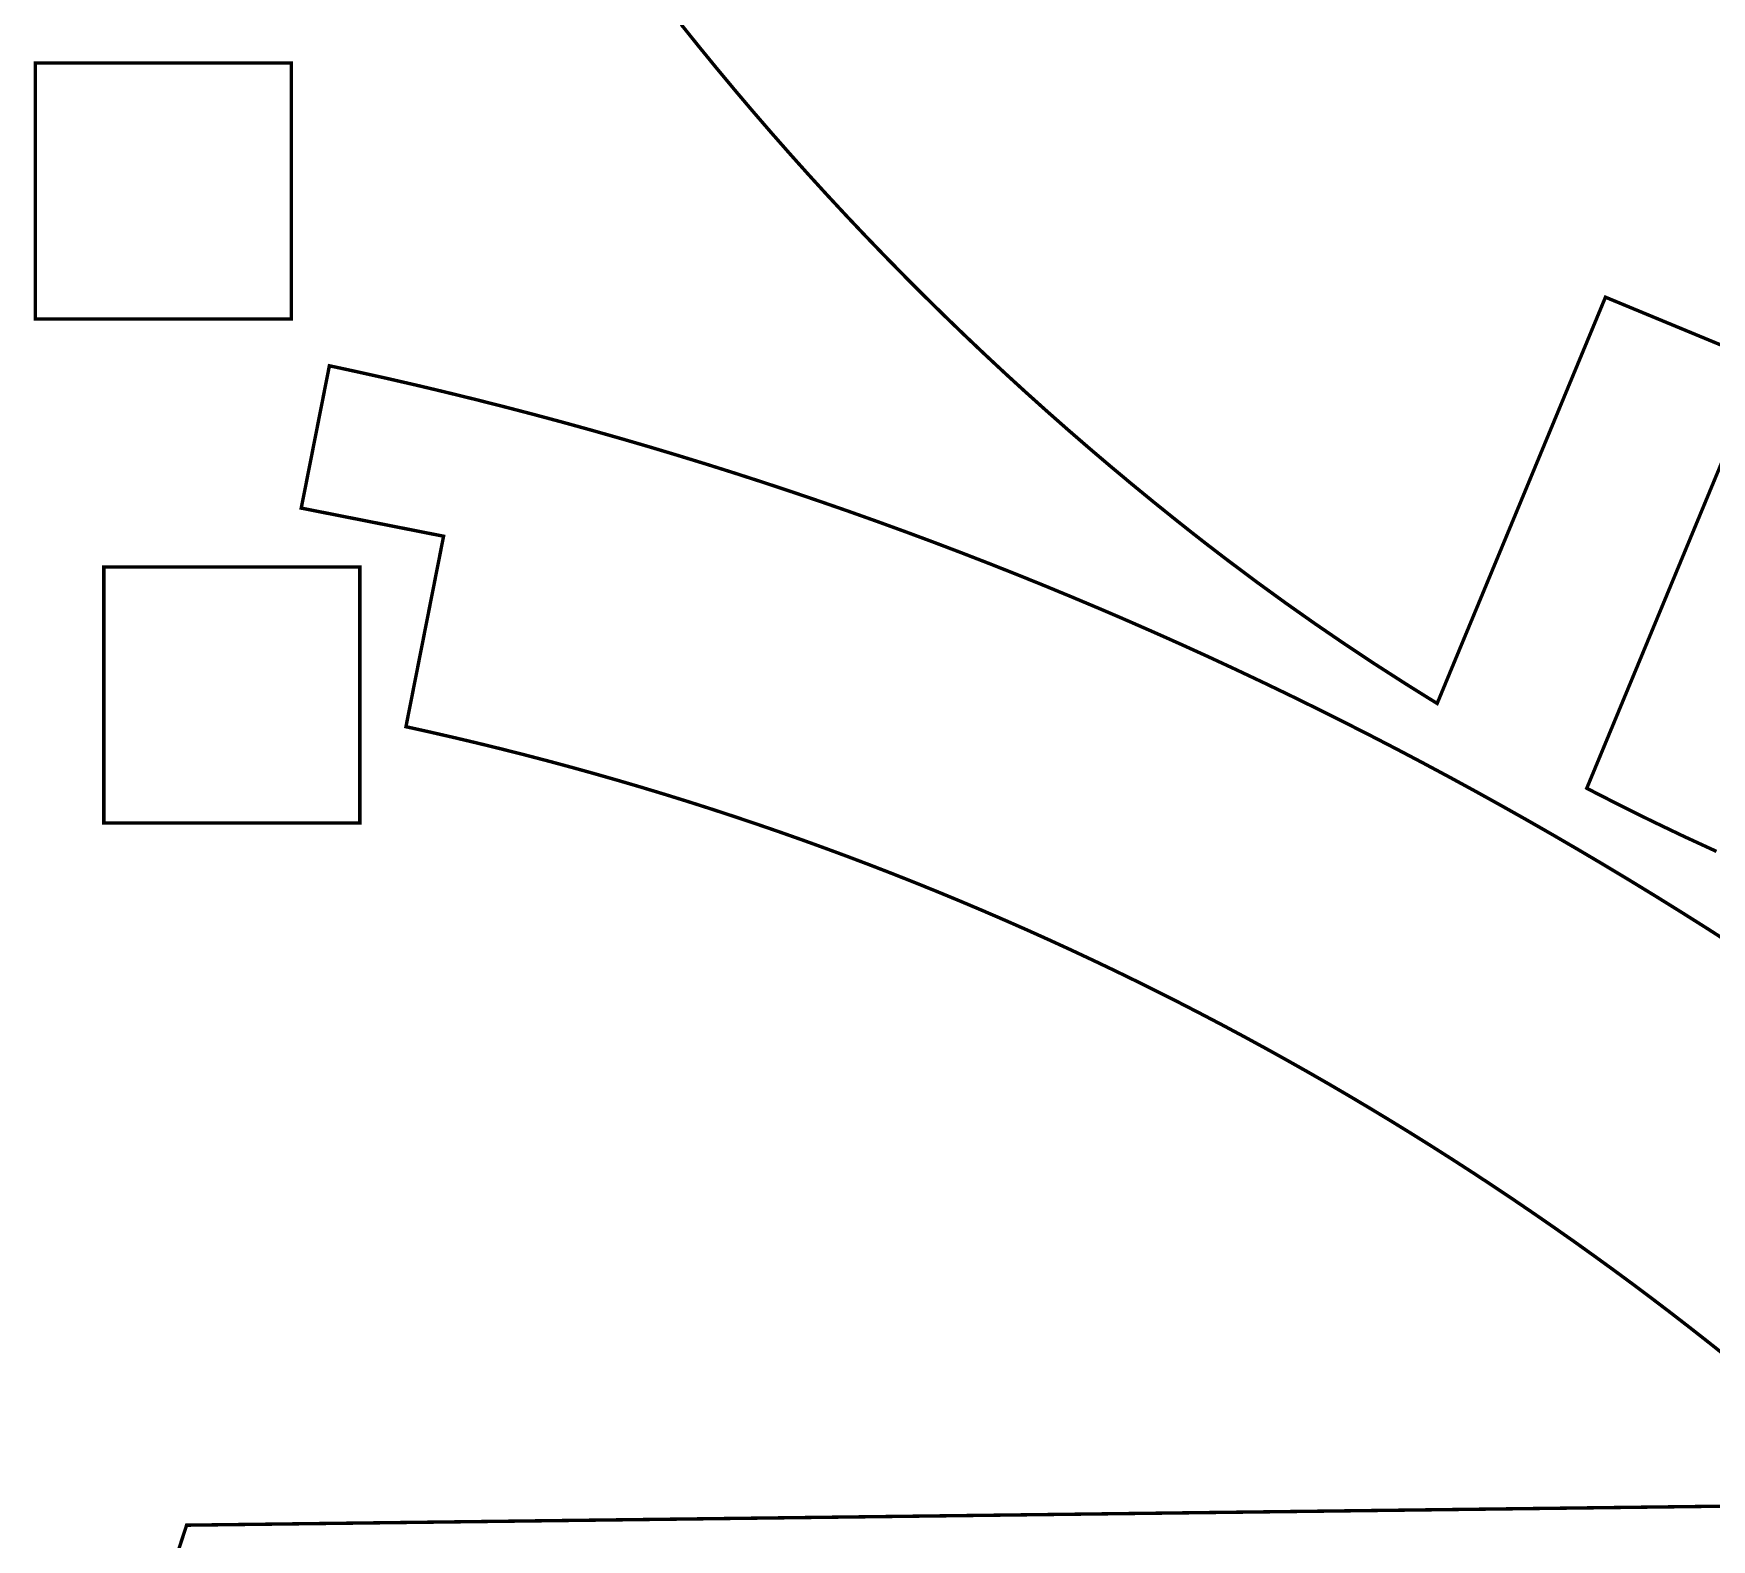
# Model space of a CAD drawing. Header units: metres. Extents: x 0 to 1595, y 0 to 995.
# Drawn here: x 3.3 to 199.9, y 343.6 to 520.1 of the extents above; entities that cross this region are included whole.
import ezdxf

# ---------------------------------------------------------------- set-up
doc = ezdxf.new("R2010")
doc.units = ezdxf.units.M

msp = doc.modelspace()

# ---------------------------------------------------------------- linework, layer by layer
for points in [[(79.2242, 521.153, 0, 0, 0), (81.2822, 518.588, 0, 0, 0), (83.3632, 516.042, 0, 0, 0), (85.4667, 513.514, 0, 0, 0), (87.5925, 511.007, 0, 0, 0), (89.7408, 508.519, 0, 0, 0), (91.9111, 506.051, 0, 0, 0), (94.1036, 503.603, 0, 0, 0), (96.3179, 501.175, 0, 0, 0), (98.5539, 498.767, 0, 0, 0), (100.812, 496.379, 0, 0, 0), (103.091, 494.012, 0, 0, 0), (105.391, 491.667, 0, 0, 0), (107.713, 489.34, 0, 0, 0), (110.055, 487.036, 0, 0, 0), (112.419, 484.753, 0, 0, 0), (114.803, 482.49, 0, 0, 0), (117.208, 480.249, 0, 0, 0), (119.634, 478.029, 0, 0, 0), (122.08, 475.832, 0, 0, 0), (124.546, 473.656, 0, 0, 0), (127.032, 471.501, 0, 0, 0), (129.538, 469.369, 0, 0, 0), (132.064, 467.26, 0, 0, 0), (134.61, 465.172, 0, 0, 0), (137.175, 463.107, 0, 0, 0), (139.111, 461.572, 0, 0, 0), (139.76, 461.065, 0, 0, 0), (139.76, 461.065, 0, 0, 0), (139.76, 461.065, 0.4, 0.4, 0), (140.6, 460.407, 0.4, 0.4, 0), (143.14, 458.457, 0.4, 0.4, 0), (146.557, 455.897, 0.4, 0.4, 0), (150.011, 453.388, 0.4, 0.4, 0), (153.499, 450.928, 0.4, 0.4, 0), (157.022, 448.518, 0.4, 0.4, 0), (160.581, 446.158, 0.4, 0.4, 0), (164.174, 443.851, 0.4, 0.4, 0), (166.888, 442.153, 0.4, 0.4, 0), (167.799, 441.594, 0.4, 0.4, 0), (187.517, 489.2, 0.4, 0.4, 0), (205.994, 481.547, 0.4, 0.4, 0), (185.329, 431.657, 0.4, 0.4, 0), (186.267, 431.167, 0.4, 0.4, 0), (189.093, 429.724, 0.4, 0.4, 0), (192.879, 427.846, 0.4, 0.4, 0), (196.69, 426.022, 0.4, 0.4, 0), (200.524, 424.254, 0.4, 0.4, 0)], [(79.2242, 521.153, 0.4, 0.4, 0), (81.2822, 518.588, 0.4, 0.4, 0), (83.3632, 516.042, 0.4, 0.4, 0), (85.4667, 513.514, 0.4, 0.4, 0), (87.5925, 511.007, 0.4, 0.4, 0), (89.7408, 508.519, 0.4, 0.4, 0), (91.9111, 506.051, 0.4, 0.4, 0), (94.1036, 503.603, 0.4, 0.4, 0), (96.3179, 501.175, 0.4, 0.4, 0), (98.5539, 498.767, 0.4, 0.4, 0), (100.812, 496.379, 0.4, 0.4, 0), (103.091, 494.012, 0.4, 0.4, 0), (105.391, 491.667, 0.4, 0.4, 0), (107.713, 489.34, 0.4, 0.4, 0), (110.055, 487.036, 0.4, 0.4, 0), (112.419, 484.753, 0.4, 0.4, 0), (114.803, 482.49, 0.4, 0.4, 0), (117.208, 480.249, 0.4, 0.4, 0), (119.634, 478.029, 0.4, 0.4, 0), (122.08, 475.832, 0.4, 0.4, 0), (124.546, 473.656, 0.4, 0.4, 0), (127.032, 471.501, 0.4, 0.4, 0), (129.538, 469.369, 0.4, 0.4, 0), (132.064, 467.26, 0.4, 0.4, 0), (134.61, 465.172, 0.4, 0.4, 0), (137.175, 463.107, 0.4, 0.4, 0), (139.111, 461.572, 0.4, 0.4, 0), (139.76, 461.065, 0.4, 0.4, 0), (139.76, 461.065, 0.4, 0.4, 0), (139.76, 461.065, 0, 0, 0), (140.6, 460.407, 0, 0, 0), (143.14, 458.457, 0, 0, 0), (146.557, 455.897, 0, 0, 0), (150.011, 453.388, 0, 0, 0), (153.499, 450.928, 0, 0, 0), (157.022, 448.518, 0, 0, 0), (160.581, 446.158, 0, 0, 0), (164.174, 443.851, 0, 0, 0), (166.888, 442.153, 0, 0, 0), (167.799, 441.594, 0, 0, 0), (187.517, 489.2, 0, 0, 0), (205.994, 481.547, 0, 0, 0), (185.329, 431.657, 0, 0, 0), (186.267, 431.167, 0, 0, 0), (189.093, 429.724, 0, 0, 0), (192.879, 427.846, 0, 0, 0), (196.69, 426.022, 0, 0, 0), (200.524, 424.254, 0, 0, 0)], [(202.318, 413.376, 0, 0, 0), (199.367, 415.269, 0, 0, 0), (196.401, 417.14, 0, 0, 0), (193.425, 418.99, 0, 0, 0), (190.435, 420.818, 0, 0, 0), (187.433, 422.624, 0, 0, 0), (184.418, 424.408, 0, 0, 0), (181.392, 426.171, 0, 0, 0), (178.353, 427.911, 0, 0, 0), (175.301, 429.629, 0, 0, 0), (172.239, 431.326, 0, 0, 0), (169.165, 433, 0, 0, 0), (166.079, 434.651, 0, 0, 0), (162.982, 436.282, 0, 0, 0), (159.874, 437.889, 0, 0, 0), (156.753, 439.474, 0, 0, 0), (153.622, 441.037, 0, 0, 0), (150.481, 442.578, 0, 0, 0), (147.328, 444.094, 0, 0, 0), (144.164, 445.59, 0, 0, 0), (140.99, 447.063, 0, 0, 0), (137.805, 448.513, 0, 0, 0), (134.61, 449.939, 0, 0, 0), (131.405, 451.343, 0, 0, 0), (128.19, 452.724, 0, 0, 0), (124.964, 454.082, 0, 0, 0), (121.729, 455.418, 0, 0, 0), (118.484, 456.731, 0, 0, 0), (115.23, 458.019, 0, 0, 0), (111.966, 459.285, 0, 0, 0), (108.692, 460.528, 0, 0, 0), (105.409, 461.747, 0, 0, 0), (102.117, 462.944, 0, 0, 0), (98.8165, 464.117, 0, 0, 0), (95.5068, 465.265, 0, 0, 0), (92.1882, 466.392, 0, 0, 0), (88.8611, 467.494, 0, 0, 0), (85.5253, 468.572, 0, 0, 0), (82.1812, 469.628, 0, 0, 0), (78.8289, 470.658, 0, 0, 0), (75.4682, 471.667, 0, 0, 0), (72.0997, 472.65, 0, 0, 0), (68.7232, 473.61, 0, 0, 0), (65.3388, 474.546, 0, 0, 0), (61.9468, 475.457, 0, 0, 0), (58.5474, 476.344, 0, 0, 0), (55.1404, 477.208, 0, 0, 0), (51.7261, 478.047, 0, 0, 0), (48.3046, 478.863, 0, 0, 0), (44.8761, 479.653, 0, 0, 0), (41.4407, 480.419, 0, 0, 0), (38.8596, 480.979, 0, 0, 0), (37.9985, 481.161, 0, 0, 0), (33.5379, 486.636, 0, 0, 0), (3.53788, 486.636, 0, 0, 0), (3.53788, 516.636, 0, 0, 0), (3.53788, 516.636, 0, 0, 0), (33.5379, 516.636, 0, 0, 0), (33.5379, 486.636, 0, 0, 0), (3.53788, 486.636, 0, 0, 0), (3.53788, 516.636, 0, 0, 0), (3.53788, 516.636, 0, 0, 0), (3.53788, 516.636, 0.4, 0.4, 0), (3.53788, 486.636, 0.4, 0.4, 0), (33.5379, 486.636, 0.4, 0.4, 0), (33.5379, 516.636, 0.4, 0.4, 0), (33.5379, 516.636, 0.4, 0.4, 0), (3.53788, 516.636, 0.4, 0.4, 0), (3.53788, 486.636, 0.4, 0.4, 0), (33.5379, 486.636, 0.4, 0.4, 0), (33.5379, 516.636, 0.4, 0.4, 0), (33.5379, 516.636, 0.4, 0.4, 0), (33.5379, 516.636, 0, 0, 0), (33.5379, 486.636, 0, 0, 0), (3.53788, 486.636, 0, 0, 0), (3.53788, 516.636, 0, 0, 0), (3.53788, 516.636, 0, 0, 0), (33.5379, 516.636, 0, 0, 0), (33.5379, 486.636, 0, 0, 0), (37.9985, 481.161, 0, 0, 0), (34.7031, 464.483, 0, 0, 0), (51.3806, 461.189, 0, 0, 0), (46.9697, 438.865, 0, 0, 0), (47.6669, 438.714, 0, 0, 0), (49.7564, 438.25, 0, 0, 0), (52.5369, 437.612, 0, 0, 0), (55.3112, 436.956, 0, 0, 0), (58.0794, 436.278, 0, 0, 0), (60.8412, 435.578, 0, 0, 0), (63.5964, 434.858, 0, 0, 0), (66.3451, 434.117, 0, 0, 0), (69.0871, 433.356, 0, 0, 0), (71.8221, 432.574, 0, 0, 0), (74.5503, 431.772, 0, 0, 0), (77.2714, 430.949, 0, 0, 0), (79.9854, 430.106, 0, 0, 0), (82.6921, 429.242, 0, 0, 0), (85.3914, 428.357, 0, 0, 0), (88.0832, 427.453, 0, 0, 0), (90.7674, 426.529, 0, 0, 0), (93.4439, 425.585, 0, 0, 0), (96.1126, 424.619, 0, 0, 0), (98.7733, 423.635, 0, 0, 0), (101.426, 422.631, 0, 0, 0), (104.071, 421.606, 0, 0, 0), (106.707, 420.561, 0, 0, 0), (109.335, 419.496, 0, 0, 0), (111.954, 418.412, 0, 0, 0), (114.565, 417.308, 0, 0, 0), (117.167, 416.185, 0, 0, 0), (119.761, 415.042, 0, 0, 0), (122.345, 413.879, 0, 0, 0), (124.92, 412.697, 0, 0, 0), (127.487, 411.494, 0, 0, 0), (130.044, 410.274, 0, 0, 0), (132.591, 409.033, 0, 0, 0), (135.129, 407.774, 0, 0, 0), (137.658, 406.496, 0, 0, 0), (140.176, 405.197, 0, 0, 0), (142.686, 403.881, 0, 0, 0), (145.185, 402.544, 0, 0, 0), (147.674, 401.189, 0, 0, 0), (150.153, 399.814, 0, 0, 0), (152.622, 398.421, 0, 0, 0), (155.081, 397.01, 0, 0, 0), (157.528, 395.579, 0, 0, 0), (159.965, 394.129, 0, 0, 0), (162.392, 392.661, 0, 0, 0), (164.807, 391.175, 0, 0, 0), (167.212, 389.669, 0, 0, 0), (169.606, 388.144, 0, 0, 0), (171.989, 386.603, 0, 0, 0), (174.36, 385.042, 0, 0, 0), (176.721, 383.463, 0, 0, 0), (179.069, 381.865, 0, 0, 0), (181.406, 380.25, 0, 0, 0), (183.732, 378.617, 0, 0, 0), (186.044, 376.964, 0, 0, 0), (188.347, 375.294, 0, 0, 0), (190.636, 373.606, 0, 0, 0), (192.914, 371.9, 0, 0, 0), (195.179, 370.176, 0, 0, 0), (197.432, 368.433, 0, 0, 0), (199.672, 366.674, 0, 0, 0), (201.9, 364.897, 0, 0, 0)], [(202.318, 413.376, 0, 0, 0), (199.367, 415.269, 0, 0, 0), (196.401, 417.14, 0, 0, 0), (193.425, 418.99, 0, 0, 0), (190.435, 420.818, 0, 0, 0), (187.433, 422.624, 0, 0, 0), (184.418, 424.408, 0, 0, 0), (181.392, 426.171, 0, 0, 0), (178.353, 427.911, 0, 0, 0), (175.301, 429.629, 0, 0, 0), (172.239, 431.326, 0, 0, 0), (169.165, 433, 0, 0, 0), (166.079, 434.651, 0, 0, 0), (162.982, 436.282, 0, 0, 0), (159.874, 437.889, 0, 0, 0), (156.753, 439.474, 0, 0, 0), (153.622, 441.037, 0, 0, 0), (150.481, 442.578, 0, 0, 0), (147.328, 444.094, 0, 0, 0), (144.164, 445.59, 0, 0, 0), (140.99, 447.063, 0, 0, 0), (137.805, 448.513, 0, 0, 0), (134.61, 449.939, 0, 0, 0), (131.405, 451.343, 0, 0, 0), (128.19, 452.724, 0, 0, 0), (124.964, 454.082, 0, 0, 0), (121.729, 455.418, 0, 0, 0), (118.484, 456.731, 0, 0, 0), (115.23, 458.019, 0, 0, 0), (111.966, 459.285, 0, 0, 0), (108.692, 460.528, 0, 0, 0), (105.409, 461.747, 0, 0, 0), (102.117, 462.944, 0, 0, 0), (98.8165, 464.117, 0, 0, 0), (95.5068, 465.265, 0, 0, 0), (92.1882, 466.392, 0, 0, 0), (88.8611, 467.494, 0, 0, 0), (85.5253, 468.572, 0, 0, 0), (82.1812, 469.628, 0, 0, 0), (78.8289, 470.658, 0, 0, 0), (75.4682, 471.667, 0, 0, 0), (72.0997, 472.65, 0, 0, 0), (68.7232, 473.61, 0, 0, 0), (65.3388, 474.546, 0, 0, 0), (61.9468, 475.457, 0, 0, 0), (58.5474, 476.344, 0, 0, 0), (55.1404, 477.208, 0, 0, 0), (51.7261, 478.047, 0, 0, 0), (48.3046, 478.863, 0, 0, 0), (44.8761, 479.653, 0, 0, 0), (41.4407, 480.419, 0, 0, 0), (38.8596, 480.979, 0, 0, 0), (37.9985, 481.161, 0, 0, 0), (34.7031, 464.483, 0, 0, 0), (41.5696, 457.585, 0, 0, 0), (41.5696, 427.585, 0, 0, 0), (11.5696, 427.585, 0, 0, 0), (11.5696, 457.585, 0, 0, 0), (11.5696, 457.585, 0, 0, 0), (41.5696, 457.585, 0, 0, 0), (41.5696, 427.585, 0, 0, 0), (11.5696, 427.585, 0, 0, 0), (11.5696, 457.585, 0, 0, 0), (11.5696, 457.585, 0, 0, 0), (11.5696, 457.585, 0.4, 0.4, 0), (11.5696, 427.585, 0.4, 0.4, 0), (41.5696, 427.585, 0.4, 0.4, 0), (41.5696, 457.585, 0.4, 0.4, 0), (41.5696, 457.585, 0.4, 0.4, 0), (11.5696, 457.585, 0.4, 0.4, 0), (11.5696, 427.585, 0.4, 0.4, 0), (41.5696, 427.585, 0.4, 0.4, 0), (41.5696, 457.585, 0.4, 0.4, 0), (41.5696, 457.585, 0.4, 0.4, 0), (41.5696, 457.585, 0, 0, 0), (41.5696, 427.585, 0, 0, 0), (11.5696, 427.585, 0, 0, 0), (11.5696, 457.585, 0, 0, 0), (11.5696, 457.585, 0, 0, 0), (41.5696, 457.585, 0, 0, 0), (34.7031, 464.483, 0, 0, 0), (51.3806, 461.189, 0, 0, 0), (46.9697, 438.865, 0, 0, 0), (47.6669, 438.714, 0, 0, 0), (49.7564, 438.25, 0, 0, 0), (52.5369, 437.612, 0, 0, 0), (55.3112, 436.956, 0, 0, 0), (58.0794, 436.278, 0, 0, 0), (60.8412, 435.578, 0, 0, 0), (63.5964, 434.858, 0, 0, 0), (66.3451, 434.117, 0, 0, 0), (69.0871, 433.356, 0, 0, 0), (71.8221, 432.574, 0, 0, 0), (74.5503, 431.772, 0, 0, 0), (77.2714, 430.949, 0, 0, 0), (79.9854, 430.106, 0, 0, 0), (82.6921, 429.242, 0, 0, 0), (85.3914, 428.357, 0, 0, 0), (88.0832, 427.453, 0, 0, 0), (90.7674, 426.529, 0, 0, 0), (93.4439, 425.585, 0, 0, 0), (96.1126, 424.619, 0, 0, 0), (98.7733, 423.635, 0, 0, 0), (101.426, 422.631, 0, 0, 0), (104.071, 421.606, 0, 0, 0), (106.707, 420.561, 0, 0, 0), (109.335, 419.496, 0, 0, 0), (111.954, 418.412, 0, 0, 0), (114.565, 417.308, 0, 0, 0), (117.167, 416.185, 0, 0, 0), (119.761, 415.042, 0, 0, 0), (122.345, 413.879, 0, 0, 0), (124.92, 412.697, 0, 0, 0), (127.487, 411.494, 0, 0, 0), (130.044, 410.274, 0, 0, 0), (132.591, 409.033, 0, 0, 0), (135.129, 407.774, 0, 0, 0), (137.658, 406.496, 0, 0, 0), (140.176, 405.197, 0, 0, 0), (142.686, 403.881, 0, 0, 0), (145.185, 402.544, 0, 0, 0), (147.674, 401.189, 0, 0, 0), (150.153, 399.814, 0, 0, 0), (152.622, 398.421, 0, 0, 0), (155.081, 397.01, 0, 0, 0), (157.528, 395.579, 0, 0, 0), (159.965, 394.129, 0, 0, 0), (162.392, 392.661, 0, 0, 0), (164.807, 391.175, 0, 0, 0), (167.212, 389.669, 0, 0, 0), (169.606, 388.144, 0, 0, 0), (171.989, 386.603, 0, 0, 0), (174.36, 385.042, 0, 0, 0), (176.721, 383.463, 0, 0, 0), (179.069, 381.865, 0, 0, 0), (181.406, 380.25, 0, 0, 0), (183.732, 378.617, 0, 0, 0), (186.044, 376.964, 0, 0, 0), (188.347, 375.294, 0, 0, 0), (190.636, 373.606, 0, 0, 0), (192.914, 371.9, 0, 0, 0), (195.179, 370.176, 0, 0, 0), (197.432, 368.433, 0, 0, 0), (199.672, 366.674, 0, 0, 0), (201.9, 364.897, 0, 0, 0)], [(202.318, 413.376, 0.4, 0.4, 0), (199.367, 415.269, 0.4, 0.4, 0), (196.401, 417.14, 0.4, 0.4, 0), (193.425, 418.99, 0.4, 0.4, 0), (190.435, 420.818, 0.4, 0.4, 0), (187.433, 422.624, 0.4, 0.4, 0), (184.418, 424.408, 0.4, 0.4, 0), (181.392, 426.171, 0.4, 0.4, 0), (178.353, 427.911, 0.4, 0.4, 0), (175.301, 429.629, 0.4, 0.4, 0), (172.239, 431.326, 0.4, 0.4, 0), (169.165, 433, 0.4, 0.4, 0), (166.079, 434.651, 0.4, 0.4, 0), (162.982, 436.282, 0.4, 0.4, 0), (159.874, 437.889, 0.4, 0.4, 0), (156.753, 439.474, 0.4, 0.4, 0), (153.622, 441.037, 0.4, 0.4, 0), (150.481, 442.578, 0.4, 0.4, 0), (147.328, 444.094, 0.4, 0.4, 0), (144.164, 445.59, 0.4, 0.4, 0), (140.99, 447.063, 0.4, 0.4, 0), (137.805, 448.513, 0.4, 0.4, 0), (134.61, 449.939, 0.4, 0.4, 0), (131.405, 451.343, 0.4, 0.4, 0), (128.19, 452.724, 0.4, 0.4, 0), (124.964, 454.082, 0.4, 0.4, 0), (121.729, 455.418, 0.4, 0.4, 0), (118.484, 456.731, 0.4, 0.4, 0), (115.23, 458.019, 0.4, 0.4, 0), (111.966, 459.285, 0.4, 0.4, 0), (108.692, 460.528, 0.4, 0.4, 0), (105.409, 461.747, 0.4, 0.4, 0), (102.117, 462.944, 0.4, 0.4, 0), (98.8165, 464.117, 0.4, 0.4, 0), (95.5068, 465.265, 0.4, 0.4, 0), (92.1882, 466.392, 0.4, 0.4, 0), (88.8611, 467.494, 0.4, 0.4, 0), (85.5253, 468.572, 0.4, 0.4, 0), (82.1812, 469.628, 0.4, 0.4, 0), (78.8289, 470.658, 0.4, 0.4, 0), (75.4682, 471.667, 0.4, 0.4, 0), (72.0997, 472.65, 0.4, 0.4, 0), (68.7232, 473.61, 0.4, 0.4, 0), (65.3388, 474.546, 0.4, 0.4, 0), (61.9468, 475.457, 0.4, 0.4, 0), (58.5474, 476.344, 0.4, 0.4, 0), (55.1404, 477.208, 0.4, 0.4, 0), (51.7261, 478.047, 0.4, 0.4, 0), (48.3046, 478.863, 0.4, 0.4, 0), (44.8761, 479.653, 0.4, 0.4, 0), (41.4407, 480.419, 0.4, 0.4, 0), (38.8596, 480.979, 0.4, 0.4, 0), (37.9985, 481.161, 0.4, 0.4, 0), (34.7031, 464.483, 0.4, 0.4, 0), (51.3806, 461.189, 0.4, 0.4, 0), (46.9697, 438.865, 0.4, 0.4, 0), (47.6669, 438.714, 0.4, 0.4, 0), (49.7564, 438.25, 0.4, 0.4, 0), (52.5369, 437.612, 0.4, 0.4, 0), (55.3112, 436.956, 0.4, 0.4, 0), (58.0794, 436.278, 0.4, 0.4, 0), (60.8412, 435.578, 0.4, 0.4, 0), (63.5964, 434.858, 0.4, 0.4, 0), (66.3451, 434.117, 0.4, 0.4, 0), (69.0871, 433.356, 0.4, 0.4, 0), (71.8221, 432.574, 0.4, 0.4, 0), (74.5503, 431.772, 0.4, 0.4, 0), (77.2714, 430.949, 0.4, 0.4, 0), (79.9854, 430.106, 0.4, 0.4, 0), (82.6921, 429.242, 0.4, 0.4, 0), (85.3914, 428.357, 0.4, 0.4, 0), (88.0832, 427.453, 0.4, 0.4, 0), (90.7674, 426.529, 0.4, 0.4, 0), (93.4439, 425.585, 0.4, 0.4, 0), (96.1126, 424.619, 0.4, 0.4, 0), (98.7733, 423.635, 0.4, 0.4, 0), (101.426, 422.631, 0.4, 0.4, 0), (104.071, 421.606, 0.4, 0.4, 0), (106.707, 420.561, 0.4, 0.4, 0), (109.335, 419.496, 0.4, 0.4, 0), (111.954, 418.412, 0.4, 0.4, 0), (114.565, 417.308, 0.4, 0.4, 0), (117.167, 416.185, 0.4, 0.4, 0), (119.761, 415.042, 0.4, 0.4, 0), (122.345, 413.879, 0.4, 0.4, 0), (124.92, 412.697, 0.4, 0.4, 0), (127.487, 411.494, 0.4, 0.4, 0), (130.044, 410.274, 0.4, 0.4, 0), (132.591, 409.033, 0.4, 0.4, 0), (135.129, 407.774, 0.4, 0.4, 0), (137.658, 406.496, 0.4, 0.4, 0), (140.176, 405.197, 0.4, 0.4, 0), (142.686, 403.881, 0.4, 0.4, 0), (145.185, 402.544, 0.4, 0.4, 0), (147.674, 401.189, 0.4, 0.4, 0), (150.153, 399.814, 0.4, 0.4, 0), (152.622, 398.421, 0.4, 0.4, 0), (155.081, 397.01, 0.4, 0.4, 0), (157.528, 395.579, 0.4, 0.4, 0), (159.965, 394.129, 0.4, 0.4, 0), (162.392, 392.661, 0.4, 0.4, 0), (164.807, 391.175, 0.4, 0.4, 0), (167.212, 389.669, 0.4, 0.4, 0), (169.606, 388.144, 0.4, 0.4, 0), (171.989, 386.603, 0.4, 0.4, 0), (174.36, 385.042, 0.4, 0.4, 0), (176.721, 383.463, 0.4, 0.4, 0), (179.069, 381.865, 0.4, 0.4, 0), (181.406, 380.25, 0.4, 0.4, 0), (183.732, 378.617, 0.4, 0.4, 0), (186.044, 376.964, 0.4, 0.4, 0), (188.347, 375.294, 0.4, 0.4, 0), (190.636, 373.606, 0.4, 0.4, 0), (192.914, 371.9, 0.4, 0.4, 0), (195.179, 370.176, 0.4, 0.4, 0), (197.432, 368.433, 0.4, 0.4, 0), (199.672, 366.674, 0.4, 0.4, 0), (201.9, 364.897, 0.4, 0.4, 0)], [(570.922, 320.986, 0, 0, 0), (599.818, 409.383, 0, 0, 0), (614.075, 404.724, 0, 0, 0), (619.668, 421.832, 0, 0, 0), (605.41, 426.493, 0, 0, 0), (605.41, 426.493, 0, 0, 0), (605.41, 426.493, 0.4, 0.4, 0), (467.844, 427.274, 0.4, 0.4, 0), (455.675, 348.204, 0.4, 0.4, 0), (440.85, 350.486, 0.4, 0.4, 0), (21.2726, 345.3, 0.4, 0.4, 0), (18.1657, 335.794, 0.4, 0.4, 0)], [(570.922, 320.986, 0.4, 0.4, 0), (599.818, 409.383, 0.4, 0.4, 0), (614.075, 404.724, 0.4, 0.4, 0), (619.668, 421.832, 0.4, 0.4, 0), (605.41, 426.493, 0.4, 0.4, 0), (605.41, 426.493, 0.4, 0.4, 0), (605.41, 426.493, 0, 0, 0), (467.844, 427.274, 0, 0, 0), (455.675, 348.204, 0, 0, 0), (440.85, 350.486, 0, 0, 0), (21.2726, 345.3, 0, 0, 0), (18.1657, 335.794, 0, 0, 0)]]:
    msp.add_lwpolyline(points, format="xyseb")

doc.saveas('drawing.dxf')
